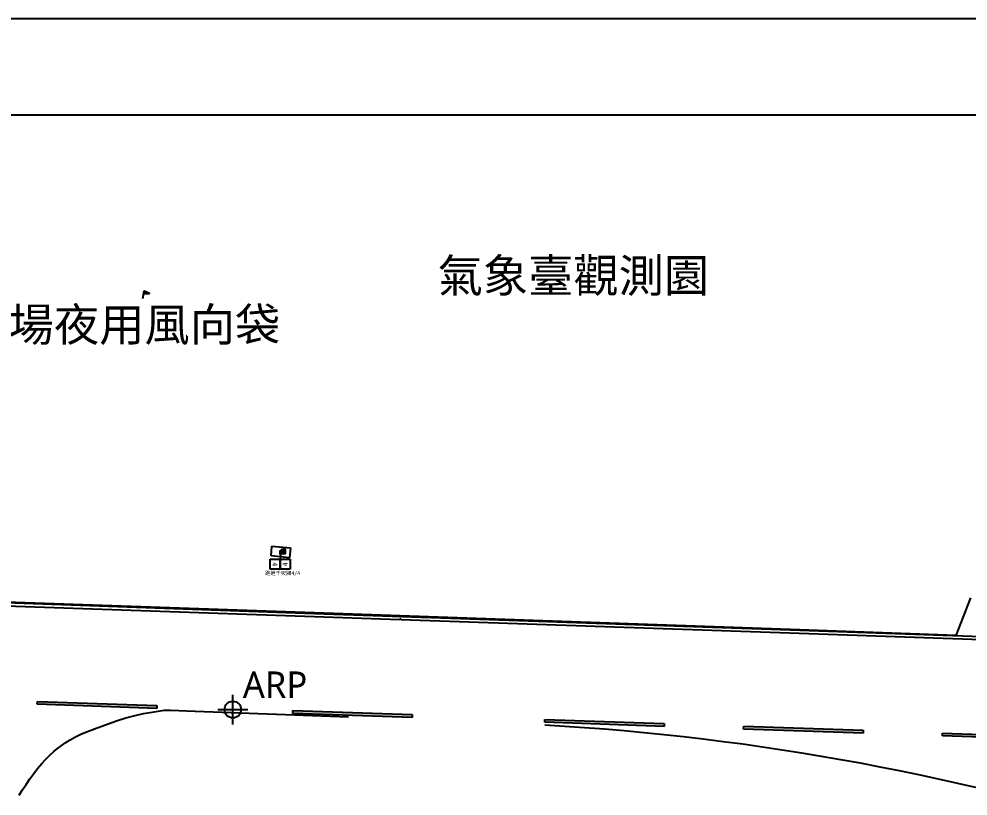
# Model space of a CAD drawing. Header units: millimetres. Extents: x 1358 to 1865, y 706 to 1003.
# Drawn here: x 1657.4 to 1727.2, y 946 to 1003.1 of the extents above; entities that cross this region are included whole.
import ezdxf
from ezdxf.enums import TextEntityAlignment as Align

# ---------------------------------------------------------------- set-up
doc = ezdxf.new("R2010")
doc.units = ezdxf.units.MM
doc.layers.add('建築', color=7, linetype='Continuous')
doc.styles.get("Standard").update_dxf_attribs({"font": ''})
doc.styles.add('STYLE1', font='')
doc.styles.add('細明體', font='')
doc.styles.get('Standard').set_extended_font_data('Microsoft JhengHei')
doc.styles.get('STYLE1').set_extended_font_data('MingLiU')
doc.styles.get('細明體').set_extended_font_data('細明體')

msp = doc.modelspace()

# ---------------------------------------------------------------- hatches: boundary and pattern name
h = msp.add_hatch(color=256)
h.paths.add_polyline_path([(1666.652, 983.094), (1666.608, 983.112), (1666.574, 982.924), (1666.622, 982.924)])
h.paths.add_polyline_path([(1666.742, 983.057), (1666.698, 983.075), (1666.671, 982.924), (1666.696, 982.924), (1666.719, 982.924)])
h.paths.add_polyline_path([(1666.835, 983.018), (1666.789, 983.037), (1666.768, 982.924), (1666.818, 982.924)])
h.paths.add_polyline_path([(1666.925, 982.981), (1666.879, 983), (1666.866, 982.924), (1666.915, 982.924)])
h.paths.add_polyline_path([(1667.018, 982.942), (1666.972, 982.962), (1666.965, 982.924), (1667.015, 982.924)])
at = {"layer": '建築', "ltscale": 1000}
for points in [[(1667.553, 952.398), (1667.555, 952.62), (1658.769, 952.923), (1658.755, 952.724)], [(1686.329, 951.746), (1686.336, 951.958), (1677.565, 952.265), (1677.548, 952.046)], [(1696.096, 951.61), (1696.09, 951.403), (1704.87, 951.094), (1704.874, 951.304)]]:
    msp.add_hatch(color=256, dxfattribs=at).paths.add_polyline_path(points)
h = msp.add_hatch(color=256, dxfattribs=at)
h.paths.add_polyline_path([(1748.774, 949.591), (1748.785, 949.81), (1740.001, 950.116), (1739.987, 949.901)])
h.paths.add_polyline_path([(1725.354, 950.602), (1725.356, 950.394), (1734.14, 950.08), (1734.142, 950.292)])
h.paths.add_polyline_path([(1710.727, 951.106), (1710.72, 950.887), (1719.507, 950.588), (1719.507, 950.802)])

# ---------------------------------------------------------------- linework, layer by layer
for points in [[(1445.48, 706.418), (1865.091, 706.418), (1865.091, 1003.113), (1445.48, 1003.113)], [(1452.545, 713.482), (1858.027, 713.482), (1858.027, 996.048), (1452.545, 996.048)]]:
    msp.add_lwpolyline(points, close=True)
at = {"elevation": 0.562}
for points in [[(1666.509, 982.558), (1666.608, 983.112), (1667.018, 982.942)], [(1666.574, 982.924), (1666.696, 982.924), (1666.818, 982.924), (1667.015, 982.924)], [(1666.622, 982.924), (1666.652, 983.094)], [(1666.671, 982.924), (1666.698, 983.075)], [(1666.719, 982.924), (1666.742, 983.057)], [(1666.768, 982.924), (1666.789, 983.037)], [(1666.818, 982.924), (1666.835, 983.018)], [(1666.866, 982.924), (1666.879, 983)], [(1666.915, 982.924), (1666.925, 982.981)], [(1666.965, 982.924), (1666.972, 982.962)], [(1667.015, 982.924), (1667.018, 982.942)]]:
    msp.add_lwpolyline(points, dxfattribs=at)
at = {"linetype": 'Continuous', "elevation": 0.667}
msp.add_lwpolyline([(1676.714, 963.807), (1677.019, 963.807), (1677.019, 964.112), (1676.714, 964.112)], close=True, dxfattribs=at)
at = {"color": 7, "linetype": 'Continuous', "elevation": 0.667}
for points in [[(1676.775, 964.051), (1676.958, 964.051)], [(1676.775, 964.051), (1676.775, 963.868)], [(1676.775, 963.959), (1676.927, 963.959)], [(1676.775, 963.868), (1676.958, 963.868)]]:
    msp.add_lwpolyline(points, dxfattribs=at)
at = {"layer": '建築', "ltscale": 1000}
for p, q in [((1675.97, 963.646, 0.667), (1676.011, 964.357, 0.667)), ((1676.011, 964.357, 0.667), (1677.375, 964.227, 0.667)), ((1677.317, 963.475, 0.667), (1675.97, 963.646, 0.667)), ((1676.613, 963.723, 0.849), (1676.625, 964.026, 0.849)), ((1676.686, 963.72, 0.849), (1676.613, 963.723, 0.849)), ((1676.65, 963.721, 0.849), (1676.618, 963.241, 0.849)), ((1676.625, 964.026, 0.849), (1676.698, 964.023, 0.849)), ((1676.698, 964.023, 0.849), (1676.686, 963.72, 0.849)), ((1677.375, 964.227, 0.667), (1677.317, 963.475, 0.667)), ((1675.892, 962.652, 0.849), (1675.895, 963.385, 0.849)), ((1675.895, 963.385, 0.849), (1676.628, 963.382, 0.849)), ((1676.628, 963.382, 0.849), (1676.625, 962.649, 0.849)), ((1676.625, 962.649, 0.849), (1676.628, 963.382, 0.849)), ((1676.628, 963.382, 0.849), (1677.36, 963.378, 0.849)), ((1677.36, 963.378, 0.849), (1677.357, 962.646, 0.849)), ((1676.625, 962.649, 0.849), (1675.892, 962.652, 0.849)), ((1677.357, 962.646, 0.849), (1676.625, 962.649, 0.849)), ((1678.433, 959.183, -0.309), (1647.904, 960.23, -0.309)), ((1678.43, 959.464, -0.309), (1647.908, 960.535, -0.309)), ((1678.432, 959.394, -0.309), (1647.908, 960.491, -0.309)), ((1726.366, 957.771, -0.309), (1727.434, 960.54, -0.309)), ((1714.18, 958.218, -0.309), (1678.43, 959.464, -0.309)), ((1714.141, 958.156, -0.309), (1678.432, 959.394, -0.309)), ((1685.421, 958.931, -0.309), (1678.433, 959.183, -0.309)), ((1685.433, 959.013, -0.309), (1685.421, 958.931, -0.309)), ((1685.494, 959.007, -0.309), (1685.433, 959.013, -0.309)), ((1685.498, 958.937, -0.309), (1685.494, 959.007, -0.309)), ((1714.095, 957.936, -0.309), (1685.498, 958.937, -0.309)), ((1742.707, 957.189, -0.309), (1714.141, 958.156, -0.309)), ((1726.366, 957.771, -0.309), (1714.18, 958.218, -0.309)), ((1742.696, 956.974, -0.309), (1714.095, 957.936, -0.309)), ((1658.755, 952.724, -0.309), (1658.769, 952.923, -0.309)), ((1667.553, 952.398, -0.309), (1658.755, 952.724, -0.309)), ((1658.769, 952.923, -0.309), (1667.555, 952.62, -0.309)), ((1667.555, 952.62, -0.309), (1667.553, 952.398, -0.309)), ((1664.576, 951.511, 0.775), (1665.276, 951.73, 0.775)), ((1665.276, 951.73, 0.775), (1665.951, 951.896, 0.775)), ((1665.951, 951.896, 0.775), (1666.563, 952.029, 0.775)), ((1666.563, 952.029, 0.775), (1667.352, 952.166, 0.775)), ((1667.352, 952.166, 0.775), (1667.806, 952.238, 0.775)), ((1667.806, 952.238, 0.775), (1668.086, 952.273, 0.775)), ((1668.086, 952.273, 0.775), (1668.294, 952.283, 0.775)), ((1668.294, 952.283, 0.775), (1668.565, 952.292, 0.775)), ((1668.565, 952.292, 0.775), (1670.362, 952.223, 0.775)), ((1670.362, 952.223, 0.775), (1681.648, 951.796, 0.775)), ((1677.548, 952.046, -0.309), (1677.565, 952.265, -0.309)), ((1686.329, 951.746, -0.309), (1677.548, 952.046, -0.309)), ((1677.565, 952.265, -0.309), (1686.336, 951.958, -0.309)), ((1686.336, 951.958, -0.309), (1686.329, 951.746, -0.309)), ((1662.962, 950.921, 0.775), (1663.688, 951.191, 0.775)), ((1663.688, 951.191, 0.775), (1664.576, 951.511, 0.775)), ((1696.09, 951.403, -0.309), (1696.096, 951.61, -0.309)), ((1704.87, 951.094, -0.309), (1696.09, 951.403, -0.309)), ((1696.096, 951.61, -0.309), (1704.874, 951.304, -0.309)), ((1704.874, 951.304, -0.309), (1704.87, 951.094, -0.309)), ((1710.72, 950.887, -0.309), (1710.727, 951.106, -0.309)), ((1710.727, 951.106, -0.309), (1719.507, 950.802, -0.309)), ((1661.171, 950.102, 0.775), (1661.574, 950.334, 0.775)), ((1661.574, 950.334, 0.775), (1661.997, 950.544, 0.775)), ((1661.997, 950.544, 0.775), (1662.448, 950.722, 0.775)), ((1662.448, 950.722, 0.775), (1662.962, 950.921, 0.775)), ((1719.507, 950.588, -0.309), (1710.72, 950.887, -0.309)), ((1719.507, 950.802, -0.309), (1719.507, 950.588, -0.309)), ((1725.356, 950.394, -0.309), (1725.354, 950.602, -0.309)), ((1725.354, 950.602, -0.309), (1734.142, 950.292, -0.309)), ((1734.14, 950.08, -0.309), (1725.356, 950.394, -0.309)), ((1660.241, 949.472, 0.775), (1660.51, 949.672, 0.775)), ((1660.51, 949.672, 0.775), (1660.844, 949.907, 0.775)), ((1660.844, 949.907, 0.775), (1661.171, 950.102, 0.775)), ((1659.369, 948.66, 0.775), (1659.689, 948.969, 0.775)), ((1659.689, 948.969, 0.775), (1659.974, 949.235, 0.775)), ((1659.974, 949.235, 0.775), (1660.241, 949.472, 0.775)), ((1658.777, 947.995, 0.775), (1659.081, 948.352, 0.775)), ((1659.081, 948.352, 0.775), (1659.369, 948.66, 0.775)), ((1658.217, 947.239, 0.775), (1658.502, 947.632, 0.775)), ((1658.502, 947.632, 0.775), (1658.777, 947.995, 0.775)), ((1657.93, 946.826, 0.775), (1658.217, 947.239, 0.775)), ((1657.417, 946.034, 0.775), (1657.65, 946.403, 0.775)), ((1657.65, 946.403, 0.775), (1657.93, 946.826, 0.775))]:
    msp.add_line(p, q, dxfattribs=at)
at = {"layer": '建築', "elevation": 0.883}
for points in [[(1673.143, 951.226), (1673.143, 953.423)], [(1672.044, 952.324), (1674.242, 952.324)]]:
    msp.add_lwpolyline(points, dxfattribs=at)
at = {"layer": '建築'}
msp.add_circle((1673.143, 952.324, 0.883), 0.61, dxfattribs=at)
at = {"layer": '建築', "ltscale": 1000}
msp.add_arc((1685.683, 767.391, -0.309), 184.086, 72.18246, 86.7591, dxfattribs=at)

# ---------------------------------------------------------------- texts
at = {"layer": '建築', "style": '細明體'}
for s, height, p in [('氣象臺觀測園', 2.4416, (1688.207, 983.022, -0.309)), ('中場夜用風向袋', 2.4416, (1653.316, 979.419, -0.309)), ('跑道千呎牌4/4', 0.2747, (1675.523, 962.226, -0.322))]:
    msp.add_text(s, height=height, dxfattribs=at).set_placement(p)
at = {"layer": '建築', "ltscale": 1000, "style": 'STYLE1'}
for rotation, p in [(269.75842, (1676.233, 963.015, 2.039)), (89.75842, (1676.992, 963.007, 2.039))]:
    msp.add_text('4', height=0.366, rotation=rotation, dxfattribs=at).set_placement(p, align=Align.MIDDLE)
at = {"layer": '建築', "ltscale": 1000}
msp.add_text('ARP', height=1.9532, dxfattribs=at).set_placement((1673.873, 953.179, -2.694))

doc.saveas('drawing.dxf')
